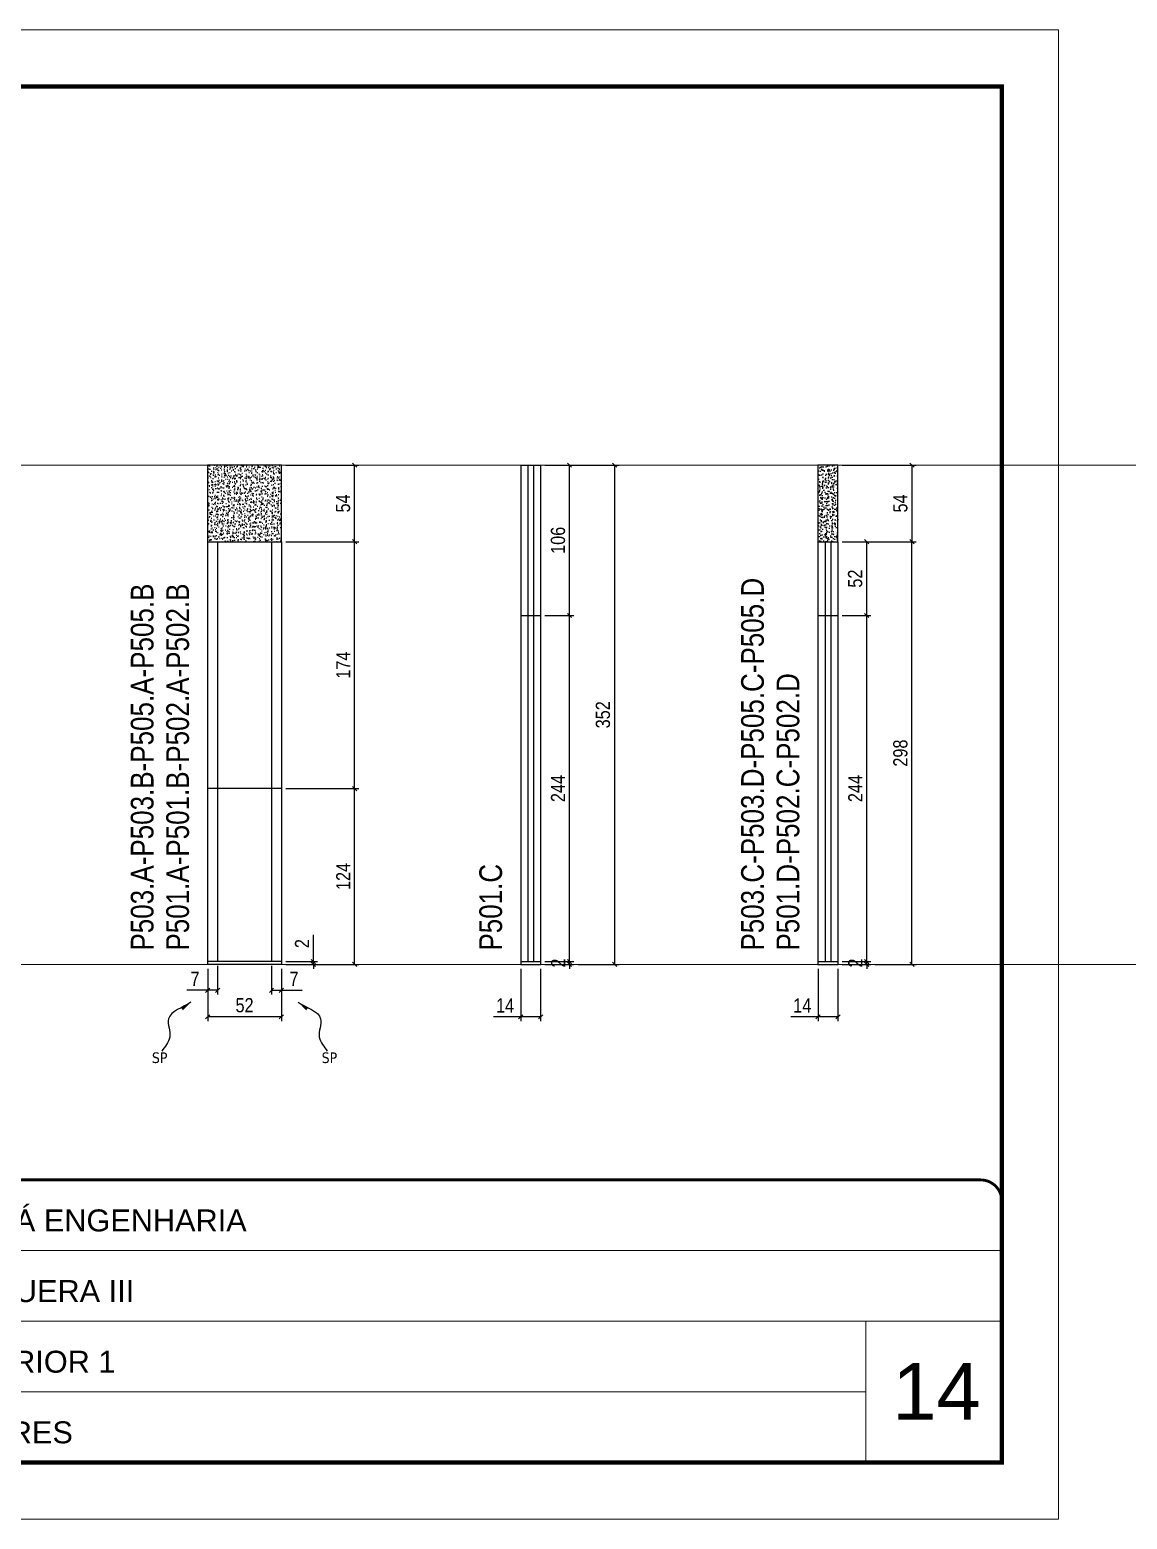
# Model space of a CAD drawing. Extents: x 2282 to 12463, y 760 to 16806.
# Drawn here: x 5243 to 6017, y 12245 to 13295 of the extents above; entities that cross this region are included whole.
import ezdxf

# ---------------------------------------------------------------- set-up
doc = ezdxf.new("R2010")
doc.units = 0
for name, pattern in [('CONTINUO', [0]), ('DASHED', [0.75, 0.5, -0.25]), ('HIDDEN', [0.375, 0.25, -0.125])]:
    doc.linetypes.add(name, pattern=pattern)
for name, color, linetype, lineweight in [('CARIMBO', 255, 'Continuous', 9), ('Folhas', 255, 'Continuous', 9), ('SARRAFO DE PRESSAO', 251, 'DASHED', 9)]:
    doc.layers.add(name, color=color, linetype=linetype, lineweight=lineweight)
for name, color, linetype in [('COTA', 241, 'Continuous'), ('NOMENCLATURA', 7, 'Continuous'), ('Painéis', 200, 'Continuous'), ('SARR_2.2x7', 40, 'Continuous'), ('SARR_EDITAR', 141, 'Continuous'), ('texto', 7, 'Continuous')]:
    doc.layers.add(name, color=color, linetype=linetype)
doc.styles.add('ARIAL', font='arial.ttf')
doc.styles.add('ARIAL_NARROW', font='ARIALN.TTF', dxfattribs={"height": 0.2})
doc.styles.add('COTA TECNICA', font='techl___.ttf', dxfattribs={"height": 10})
doc.styles.add('COTA TECNICA-50', font='techl___.ttf', dxfattribs={"height": 10})
doc.styles.get("Standard").update_dxf_attribs({"font": 'arial.ttf'})
doc.styles.add('Tecnologia', font='')
doc.styles.get('Tecnologia').set_extended_font_data('Forgotten Futurist')
doc.dimstyles.new('COTA PAINEL-50', dxfattribs={"dimtxt": 10, "dimasz": 3, "dimexe": 3, "dimexo": 3, "dimgap": 3, "dimtad": 1, "dimdec": 1, "dimzin": 12, "dimdsep": 46, "dimtxsty": 'COTA TECNICA-50', "dimblk1": 'OBLIQUE', "dimblk2": 'OBLIQUE', "dimsah": 1, "dimcen": 0.9, "dimclrd": 4, "dimclre": 4, "dimclrt": 240, "dimadec": 1, "dimazin": 3, "dimtfac": 1, "dimtdec": 1, "dimtmove": 0, "dimatfit": 3, "dimfxl": 1, "dimtolj": 1, "dimtzin": 12, "dimarcsym": 0})
doc.dimstyles.new('PAINEL', dxfattribs={"dimtxt": 10, "dimasz": 3, "dimexe": 3, "dimexo": 3, "dimgap": 3, "dimtad": 1, "dimdec": 1, "dimzin": 12, "dimdsep": 46, "dimtxsty": 'COTA TECNICA', "dimblk1": 'OBLIQUE', "dimblk2": 'OBLIQUE', "dimsah": 1, "dimcen": 0.9, "dimclrd": 4, "dimclre": 4, "dimclrt": 240, "dimadec": 1, "dimazin": 3, "dimtfac": 1, "dimtdec": 1, "dimtmove": 0, "dimatfit": 3, "dimfxl": 1, "dimtolj": 1, "dimtzin": 12, "dimarcsym": 0})
doc.dimstyles.get("Standard").update_dxf_attribs({"dimtxt": 0.18, "dimasz": 0.18, "dimexe": 0.18, "dimexo": 0.0625, "dimgap": 0.09, "dimtad": 0, "dimtih": 1, "dimtoh": 1, "dimdec": 4, "dimzin": 0, "dimdsep": 46, "dimtxsty": 'Standard', "dimcen": 0.09, "dimadec": 0, "dimazin": 0, "dimtfac": 1, "dimtdec": 4, "dimtofl": 0, "dimtmove": 0, "dimatfit": 3, "dimfxl": 1, "dimtolj": 1, "dimtzin": 0, "dimarcsym": 0})

# ---------------------------------------------------------------- blocks, each defined once
blk = doc.blocks.new('9999999999')
at = {"color": 30, "linetype": 'CONTINUO'}
for p, q in [((98564.6, 34230.2), (98564.6, 34429.4)), ((98564.6, 34379.6), (99584, 34379.6)), ((98564.6, 34329.8), (99488, 34329.8)), ((99584, 34329.8), (99488, 34329.8)), ((99488, 34329.8), (99488, 34230.2)), ((98564.6, 34280), (99488, 34280))]:
    blk.add_line(p, q, dxfattribs=at)
at = {"color": 30, "linetype": 'CONTINUO', "const_width": 2}
blk.add_lwpolyline([(99584, 34230.2), (99584, 34414.4, 0.414214), (99569, 34429.4), (98229, 34429.4, 0.414214), (98214, 34414.4), (98214, 34245.2, 0.414214), (98229, 34230.2), (99584, 34230.2)], format="xyb", dxfattribs=at)
at = {"layer": 'Folhas'}
blk.add_lwpolyline([(98139, 34190.2), (99624, 34190.2), (99624, 35240.2), (98139, 35240.2)], close=True, dxfattribs=at)
at = {"layer": 'Folhas', "color": 30, "const_width": 3}
blk.add_lwpolyline([(98214, 34230.2), (99584, 34230.2), (99584, 35200.2), (98214, 35200.2)], close=True, dxfattribs=at)
at = {"color": 7, "linetype": 'Continuous', "ltscale": 5, "style": 'ARIAL'}
for s, height, p in [('UNITÁ ENGENHARIA', 15.483, (98837.7, 34393.1)), ('ITAQUERA III', 15.483, (98837.7, 34343.3)), ('INFERIOR 1', 15.48, (98837.7, 34293.5)), ('NOVA SISTEMAS CONSTRUTIVOS', 11.059, (98263.2, 34267.2)), ('PILARES', 15.48, (98837.7, 34243.7))]:
    blk.add_text(s, height=height, dxfattribs=at).set_placement(p)
at = {"layer": 'Folhas', "color": 7, "style": 'Tecnologia', "width": 1.5}
for s, p in [('CLIENTE:', (98573.7, 34397.2)), ('OBRA:', (98573.7, 34347.3)), ('PAVIMENTO:', (98573.7, 34297.5)), ('PROJETO:', (98573.7, 34247.7))]:
    blk.add_text(s, height=14, dxfattribs=at).set_placement(p)
blk = doc.blocks.new('_Oblique')
at = {"color": 0, "linetype": 'ByBlock', "lineweight": -2}
blk.add_line((-0.5, -0.5), (0.5, 0.5), dxfattribs=at)
blk = doc.blocks.new('*D351')
at = {"layer": 'COTA', "color": 4, "lineweight": -2, "transparency": 16777216}
for p, q in [((5443, 12638.5), (5443, 12657.3)), ((5423.5, 12638.5), (5446, 12638.5)), ((5423.5, 12636.5), (5446, 12636.5)), ((5443, 12636.5), (5443, 12638.5)), ((5443, 12636.5), (5443, 12633.5))]:
    blk.add_line(p, q, dxfattribs=at)
at = {"layer": 'Defpoints', "color": 0, "transparency": 16777216}
for p in [(5420.5, 12638.5), (5420.5, 12636.5), (5443, 12636.5)]:
    blk.add_point(p, dxfattribs=at)
at = {"layer": 'COTA', "color": 4, "lineweight": -2, "transparency": 16777216, "xscale": 3, "yscale": 3, "zscale": 3}
for p, rotation in [((5443, 12638.5), 270), ((5443, 12636.5), 90)]:
    blk.add_blockref('_Oblique', p, dxfattribs=dict(at, rotation=rotation))
at = {"layer": 'COTA', "color": 240, "transparency": 16777216, "insert": (5435, 12651.2), "char_height": 10, "attachment_point": 5, "rotation": 90, "style": 'COTA TECNICA-50'}
blk.add_mtext('\\A1;2', dxfattribs=at)
blk = doc.blocks.new('*D352')
at = {"layer": 'COTA', "color": 4, "linetype": 'ByBlock', "lineweight": -2, "transparency": 16777216}
for p, q in [((5423.5, 12760.5), (5475.1, 12760.5)), ((5472.1, 12636.5), (5472.1, 12760.5)), ((5423.5, 12636.5), (5475.1, 12636.5))]:
    blk.add_line(p, q, dxfattribs=at)
at = {"layer": 'Defpoints', "color": 0, "linetype": 'ByBlock', "transparency": 16777216}
for p in [(5420.5, 12760.5), (5472.1, 12760.5), (5420.5, 12636.5)]:
    blk.add_point(p, dxfattribs=at)
at = {"layer": 'COTA', "color": 4, "linetype": 'ByBlock', "lineweight": -2, "transparency": 16777216, "xscale": 3, "yscale": 3, "zscale": 3}
for p, rotation in [((5472.1, 12760.5), 90), ((5472.1, 12636.5), 270)]:
    blk.add_blockref('_Oblique', p, dxfattribs=dict(at, rotation=rotation))
at = {"layer": 'COTA', "color": 240, "linetype": 'ByBlock', "transparency": 16777216, "insert": (5464.1, 12698.5), "char_height": 10, "attachment_point": 5, "rotation": 90, "style": 'COTA TECNICA'}
blk.add_mtext('\\A1;124', dxfattribs=at)
blk = doc.blocks.new('*D356')
at = {"layer": 'COTA', "color": 4, "linetype": 'ByBlock', "lineweight": -2, "transparency": 16777216}
for p, q in [((5368.5, 12633.5), (5368.5, 12596.6)), ((5420.5, 12633.5), (5420.5, 12596.6)), ((5420.5, 12599.6), (5368.5, 12599.6))]:
    blk.add_line(p, q, dxfattribs=at)
at = {"layer": 'Defpoints', "color": 0, "linetype": 'ByBlock', "transparency": 16777216}
for p in [(5368.5, 12636.5), (5420.5, 12636.5), (5368.5, 12599.6)]:
    blk.add_point(p, dxfattribs=at)
at = {"layer": 'COTA', "color": 4, "linetype": 'ByBlock', "lineweight": -2, "transparency": 16777216, "xscale": 3, "yscale": 3, "zscale": 3, "rotation": 180}
blk.add_blockref('_Oblique', (5368.5, 12599.6), dxfattribs=at)
at = {"layer": 'COTA', "color": 4, "linetype": 'ByBlock', "lineweight": -2, "transparency": 16777216, "xscale": 3, "yscale": 3, "zscale": 3}
blk.add_blockref('_Oblique', (5420.5, 12599.6), dxfattribs=at)
at = {"layer": 'COTA', "color": 240, "linetype": 'ByBlock', "transparency": 16777216, "insert": (5394.5, 12607.7), "char_height": 10, "attachment_point": 5, "style": 'COTA TECNICA'}
blk.add_mtext('\\A1;52', dxfattribs=at)
blk = doc.blocks.new('*D353')
at = {"layer": 'COTA', "color": 4, "linetype": 'ByBlock', "lineweight": -2, "transparency": 16777216}
for p, q in [((5423.5, 12934.5), (5475.1, 12934.5)), ((5472.1, 12760.5), (5472.1, 12934.5)), ((5423.5, 12760.5), (5475.1, 12760.5))]:
    blk.add_line(p, q, dxfattribs=at)
at = {"layer": 'Defpoints', "color": 0, "linetype": 'ByBlock', "transparency": 16777216}
for p in [(5420.5, 12934.5), (5472.1, 12934.5), (5420.5, 12760.5)]:
    blk.add_point(p, dxfattribs=at)
at = {"layer": 'COTA', "color": 4, "linetype": 'ByBlock', "lineweight": -2, "transparency": 16777216, "xscale": 3, "yscale": 3, "zscale": 3}
for p, rotation in [((5472.1, 12934.5), 90), ((5472.1, 12760.5), 270)]:
    blk.add_blockref('_Oblique', p, dxfattribs=dict(at, rotation=rotation))
at = {"layer": 'COTA', "color": 240, "linetype": 'ByBlock', "transparency": 16777216, "insert": (5464.1, 12847.5), "char_height": 10, "attachment_point": 5, "rotation": 90, "style": 'COTA TECNICA'}
blk.add_mtext('\\A1;174', dxfattribs=at)
blk = doc.blocks.new('*D357')
at = {"layer": 'COTA', "color": 4, "lineweight": -2, "transparency": 16777216}
for p, q in [((5423.5, 12988.5), (5475.1, 12988.5)), ((5472.1, 12934.5), (5472.1, 12988.5)), ((5423.5, 12934.5), (5475.1, 12934.5))]:
    blk.add_line(p, q, dxfattribs=at)
at = {"layer": 'Defpoints', "color": 0, "transparency": 16777216}
for p in [(5420.5, 12988.5), (5472.1, 12988.5), (5420.5, 12934.5)]:
    blk.add_point(p, dxfattribs=at)
at = {"layer": 'COTA', "color": 4, "lineweight": -2, "transparency": 16777216, "xscale": 3, "yscale": 3, "zscale": 3}
for p, rotation in [((5472.1, 12988.5), 90), ((5472.1, 12934.5), 270)]:
    blk.add_blockref('_Oblique', p, dxfattribs=dict(at, rotation=rotation))
at = {"layer": 'COTA', "color": 240, "transparency": 16777216, "insert": (5464, 12961.5), "char_height": 10, "attachment_point": 5, "rotation": 90, "style": 'COTA TECNICA'}
blk.add_mtext('\\A1;54', dxfattribs=at)
blk = doc.blocks.new('*D354')
at = {"layer": 'COTA', "color": 4, "lineweight": -2, "transparency": 16777216}
for p, q in [((5413.5, 12635.5), (5413.5, 12615.3)), ((5420.5, 12633.5), (5420.5, 12615.3)), ((5413.5, 12618.3), (5420.5, 12618.3)), ((5420.5, 12618.3), (5435.2, 12618.3))]:
    blk.add_line(p, q, dxfattribs=at)
at = {"layer": 'Defpoints', "color": 0, "transparency": 16777216}
for p in [(5413.5, 12638.5), (5420.5, 12636.5), (5420.5, 12618.3)]:
    blk.add_point(p, dxfattribs=at)
at = {"layer": 'COTA', "color": 4, "lineweight": -2, "transparency": 16777216, "xscale": 3, "yscale": 3, "zscale": 3, "rotation": 180}
blk.add_blockref('_Oblique', (5413.5, 12618.3), dxfattribs=at)
at = {"layer": 'COTA', "color": 4, "lineweight": -2, "transparency": 16777216, "xscale": 3, "yscale": 3, "zscale": 3}
blk.add_blockref('_Oblique', (5420.5, 12618.3), dxfattribs=at)
at = {"layer": 'COTA', "color": 240, "transparency": 16777216, "insert": (5429.4, 12626.4), "char_height": 10, "attachment_point": 5, "style": 'COTA TECNICA-50'}
blk.add_mtext('\\A1;7', dxfattribs=at)
blk = doc.blocks.new('*D355')
at = {"layer": 'COTA', "color": 4, "lineweight": -2, "transparency": 16777216}
for p, q in [((5368.5, 12633.5), (5368.5, 12615.3)), ((5375.5, 12635.5), (5375.5, 12615.3)), ((5368.5, 12618.3), (5353.8, 12618.3)), ((5375.5, 12618.3), (5368.5, 12618.3))]:
    blk.add_line(p, q, dxfattribs=at)
at = {"layer": 'Defpoints', "color": 0, "transparency": 16777216}
for p in [(5368.5, 12636.5), (5375.5, 12638.5), (5368.5, 12618.3)]:
    blk.add_point(p, dxfattribs=at)
at = {"layer": 'COTA', "color": 4, "lineweight": -2, "transparency": 16777216, "xscale": 3, "yscale": 3, "zscale": 3, "rotation": 180}
blk.add_blockref('_Oblique', (5368.5, 12618.3), dxfattribs=at)
at = {"layer": 'COTA', "color": 4, "lineweight": -2, "transparency": 16777216, "xscale": 3, "yscale": 3, "zscale": 3}
blk.add_blockref('_Oblique', (5375.5, 12618.3), dxfattribs=at)
at = {"layer": 'COTA', "color": 240, "transparency": 16777216, "insert": (5359.6, 12626.4), "char_height": 10, "attachment_point": 5, "style": 'COTA TECNICA-50'}
blk.add_mtext('\\A1;7', dxfattribs=at)
blk = doc.blocks.new('*D358')
at = {"layer": 'COTA', "color": 4, "lineweight": -2, "transparency": 16777216}
for p, q in [((5606.2, 12638.5), (5626.6, 12638.5)), ((5606.2, 12636.5), (5626.6, 12636.5)), ((5623.6, 12638.5), (5623.6, 12641.5)), ((5623.6, 12636.5), (5623.6, 12638.5)), ((5623.6, 12636.5), (5623.6, 12633.5))]:
    blk.add_line(p, q, dxfattribs=at)
at = {"layer": 'Defpoints', "color": 0, "transparency": 16777216}
for p in [(5603.2, 12638.5), (5603.2, 12636.5), (5623.6, 12638.5)]:
    blk.add_point(p, dxfattribs=at)
at = {"layer": 'COTA', "color": 4, "lineweight": -2, "transparency": 16777216, "xscale": 3, "yscale": 3, "zscale": 3}
for p, rotation in [((5623.6, 12638.5), 270), ((5623.6, 12636.5), 90)]:
    blk.add_blockref('_Oblique', p, dxfattribs=dict(at, rotation=rotation))
at = {"layer": 'COTA', "color": 240, "transparency": 16777216, "insert": (5615.6, 12637.5), "char_height": 10, "attachment_point": 5, "rotation": 90, "style": 'COTA TECNICA-50'}
blk.add_mtext('\\A1;2', dxfattribs=at)
blk = doc.blocks.new('*D359')
at = {"layer": 'COTA', "color": 4, "linetype": 'ByBlock', "lineweight": -2, "transparency": 16777216}
for p, q in [((5606.2, 12988.5), (5658.5, 12988.5)), ((5655.5, 12636.5), (5655.5, 12988.5)), ((5629.6, 12636.5), (5658.5, 12636.5))]:
    blk.add_line(p, q, dxfattribs=at)
at = {"layer": 'Defpoints', "color": 0, "linetype": 'ByBlock', "transparency": 16777216}
for p in [(5603.2, 12988.5), (5655.5, 12988.5), (5626.6, 12636.5)]:
    blk.add_point(p, dxfattribs=at)
at = {"layer": 'COTA', "color": 4, "linetype": 'ByBlock', "lineweight": -2, "transparency": 16777216, "xscale": 3, "yscale": 3, "zscale": 3}
for p, rotation in [((5655.5, 12988.5), 90), ((5655.5, 12636.5), 270)]:
    blk.add_blockref('_Oblique', p, dxfattribs=dict(at, rotation=rotation))
at = {"layer": 'COTA', "color": 240, "linetype": 'ByBlock', "transparency": 16777216, "insert": (5647.2, 12812.5), "char_height": 10, "attachment_point": 5, "rotation": 90, "style": 'COTA TECNICA'}
blk.add_mtext('\\A1;352', dxfattribs=at)
blk = doc.blocks.new('*D360')
at = {"layer": 'COTA', "color": 4, "linetype": 'ByBlock', "lineweight": -2, "transparency": 16777216}
for p, q in [((5606.2, 12882.5), (5626.6, 12882.5)), ((5623.6, 12638.5), (5623.6, 12882.5)), ((5606.2, 12638.5), (5626.6, 12638.5))]:
    blk.add_line(p, q, dxfattribs=at)
at = {"layer": 'Defpoints', "color": 0, "linetype": 'ByBlock', "transparency": 16777216}
for p in [(5603.2, 12882.5), (5623.6, 12882.5), (5603.2, 12638.5)]:
    blk.add_point(p, dxfattribs=at)
at = {"layer": 'COTA', "color": 4, "linetype": 'ByBlock', "lineweight": -2, "transparency": 16777216, "xscale": 3, "yscale": 3, "zscale": 3}
for p, rotation in [((5623.6, 12882.5), 90), ((5623.6, 12638.5), 270)]:
    blk.add_blockref('_Oblique', p, dxfattribs=dict(at, rotation=rotation))
at = {"layer": 'COTA', "color": 240, "linetype": 'ByBlock', "transparency": 16777216, "insert": (5615.5, 12760.5), "char_height": 10, "attachment_point": 5, "rotation": 90, "style": 'COTA TECNICA'}
blk.add_mtext('\\A1;244', dxfattribs=at)
blk = doc.blocks.new('*D361')
at = {"layer": 'COTA', "color": 4, "linetype": 'ByBlock', "lineweight": -2, "transparency": 16777216}
for p, q in [((5589.2, 12633.5), (5589.2, 12596.6)), ((5603.2, 12633.5), (5603.2, 12596.6)), ((5589.2, 12599.6), (5570.1, 12599.6)), ((5603.2, 12599.6), (5589.2, 12599.6))]:
    blk.add_line(p, q, dxfattribs=at)
at = {"layer": 'Defpoints', "color": 0, "linetype": 'ByBlock', "transparency": 16777216}
for p in [(5589.2, 12636.5), (5603.2, 12636.5), (5589.2, 12599.6)]:
    blk.add_point(p, dxfattribs=at)
at = {"layer": 'COTA', "color": 4, "linetype": 'ByBlock', "lineweight": -2, "transparency": 16777216, "xscale": 3, "yscale": 3, "zscale": 3, "rotation": 180}
blk.add_blockref('_Oblique', (5589.2, 12599.6), dxfattribs=at)
at = {"layer": 'COTA', "color": 4, "linetype": 'ByBlock', "lineweight": -2, "transparency": 16777216, "xscale": 3, "yscale": 3, "zscale": 3}
blk.add_blockref('_Oblique', (5603.2, 12599.6), dxfattribs=at)
at = {"layer": 'COTA', "color": 240, "linetype": 'ByBlock', "transparency": 16777216, "insert": (5578.2, 12607.6), "char_height": 10, "attachment_point": 5, "style": 'COTA TECNICA'}
blk.add_mtext('\\A1;14', dxfattribs=at)
blk = doc.blocks.new('*D362')
at = {"layer": 'COTA', "color": 4, "lineweight": -2, "transparency": 16777216}
for p, q in [((5815.8, 12638.5), (5836.1, 12638.5)), ((5815.8, 12636.5), (5836.1, 12636.5)), ((5833.1, 12638.5), (5833.1, 12641.5)), ((5833.1, 12636.5), (5833.1, 12638.5)), ((5833.1, 12636.5), (5833.1, 12633.5))]:
    blk.add_line(p, q, dxfattribs=at)
at = {"layer": 'Defpoints', "color": 0, "transparency": 16777216}
for p in [(5812.8, 12638.5), (5812.8, 12636.5), (5833.1, 12638.5)]:
    blk.add_point(p, dxfattribs=at)
at = {"layer": 'COTA', "color": 4, "lineweight": -2, "transparency": 16777216, "xscale": 3, "yscale": 3, "zscale": 3}
for p, rotation in [((5833.1, 12638.5), 270), ((5833.1, 12636.5), 90)]:
    blk.add_blockref('_Oblique', p, dxfattribs=dict(at, rotation=rotation))
at = {"layer": 'COTA', "color": 240, "transparency": 16777216, "insert": (5825.1, 12637.5), "char_height": 10, "attachment_point": 5, "rotation": 90, "style": 'COTA TECNICA-50'}
blk.add_mtext('\\A1;2', dxfattribs=at)
blk = doc.blocks.new('*D363')
at = {"layer": 'COTA', "color": 4, "linetype": 'ByBlock', "lineweight": -2, "transparency": 16777216}
for p, q in [((5835.4, 12934.5), (5868, 12934.5)), ((5865, 12636.5), (5865, 12934.5)), ((5839.1, 12636.5), (5868, 12636.5))]:
    blk.add_line(p, q, dxfattribs=at)
at = {"layer": 'Defpoints', "color": 0, "linetype": 'ByBlock', "transparency": 16777216}
for p in [(5832.4, 12934.5), (5865, 12934.5), (5836.1, 12636.5)]:
    blk.add_point(p, dxfattribs=at)
at = {"layer": 'COTA', "color": 4, "linetype": 'ByBlock', "lineweight": -2, "transparency": 16777216, "xscale": 3, "yscale": 3, "zscale": 3}
for p, rotation in [((5865, 12934.5), 90), ((5865, 12636.5), 270)]:
    blk.add_blockref('_Oblique', p, dxfattribs=dict(at, rotation=rotation))
at = {"layer": 'COTA', "color": 240, "linetype": 'ByBlock', "transparency": 16777216, "insert": (5856.9, 12785.5), "char_height": 10, "attachment_point": 5, "rotation": 90, "style": 'COTA TECNICA'}
blk.add_mtext('\\A1;298', dxfattribs=at)
blk = doc.blocks.new('*D365')
at = {"layer": 'COTA', "color": 4, "linetype": 'ByBlock', "lineweight": -2, "transparency": 16777216}
for p, q in [((5815.8, 12882.5), (5836.1, 12882.5)), ((5833.1, 12638.5), (5833.1, 12882.5)), ((5815.8, 12638.5), (5836.1, 12638.5))]:
    blk.add_line(p, q, dxfattribs=at)
at = {"layer": 'Defpoints', "color": 0, "linetype": 'ByBlock', "transparency": 16777216}
for p in [(5812.8, 12882.5), (5833.1, 12882.5), (5812.8, 12638.5)]:
    blk.add_point(p, dxfattribs=at)
at = {"layer": 'COTA', "color": 4, "linetype": 'ByBlock', "lineweight": -2, "transparency": 16777216, "xscale": 3, "yscale": 3, "zscale": 3}
for p, rotation in [((5833.1, 12882.5), 90), ((5833.1, 12638.5), 270)]:
    blk.add_blockref('_Oblique', p, dxfattribs=dict(at, rotation=rotation))
at = {"layer": 'COTA', "color": 240, "linetype": 'ByBlock', "transparency": 16777216, "insert": (5825.1, 12760.5), "char_height": 10, "attachment_point": 5, "rotation": 90, "style": 'COTA TECNICA'}
blk.add_mtext('\\A1;244', dxfattribs=at)
blk = doc.blocks.new('*D366')
at = {"layer": 'COTA', "color": 4, "linetype": 'ByBlock', "lineweight": -2, "transparency": 16777216}
for p, q in [((5798.8, 12633.5), (5798.8, 12596.6)), ((5812.8, 12633.5), (5812.8, 12596.6)), ((5798.8, 12599.6), (5779.7, 12599.6)), ((5812.8, 12599.6), (5798.8, 12599.6))]:
    blk.add_line(p, q, dxfattribs=at)
at = {"layer": 'Defpoints', "color": 0, "linetype": 'ByBlock', "transparency": 16777216}
for p in [(5798.8, 12636.5), (5812.8, 12636.5), (5798.8, 12599.6)]:
    blk.add_point(p, dxfattribs=at)
at = {"layer": 'COTA', "color": 4, "linetype": 'ByBlock', "lineweight": -2, "transparency": 16777216, "xscale": 3, "yscale": 3, "zscale": 3, "rotation": 180}
blk.add_blockref('_Oblique', (5798.8, 12599.6), dxfattribs=at)
at = {"layer": 'COTA', "color": 4, "linetype": 'ByBlock', "lineweight": -2, "transparency": 16777216, "xscale": 3, "yscale": 3, "zscale": 3}
blk.add_blockref('_Oblique', (5812.8, 12599.6), dxfattribs=at)
at = {"layer": 'COTA', "color": 240, "linetype": 'ByBlock', "transparency": 16777216, "insert": (5787.7, 12607.6), "char_height": 10, "attachment_point": 5, "style": 'COTA TECNICA'}
blk.add_mtext('\\A1;14', dxfattribs=at)
blk = doc.blocks.new('*D367')
at = {"layer": 'COTA', "color": 4, "linetype": 'ByBlock', "lineweight": -2, "transparency": 16777216}
for p, q in [((5815.8, 12934.5), (5836.1, 12934.5)), ((5833.1, 12882.5), (5833.1, 12934.5)), ((5815.8, 12882.5), (5836.1, 12882.5))]:
    blk.add_line(p, q, dxfattribs=at)
at = {"layer": 'Defpoints', "color": 0, "linetype": 'ByBlock', "transparency": 16777216}
for p in [(5812.8, 12934.5), (5833.1, 12934.5), (5812.8, 12882.5)]:
    blk.add_point(p, dxfattribs=at)
at = {"layer": 'COTA', "color": 4, "linetype": 'ByBlock', "lineweight": -2, "transparency": 16777216, "xscale": 3, "yscale": 3, "zscale": 3}
for p, rotation in [((5833.1, 12934.5), 90), ((5833.1, 12882.5), 270)]:
    blk.add_blockref('_Oblique', p, dxfattribs=dict(at, rotation=rotation))
at = {"layer": 'COTA', "color": 240, "linetype": 'ByBlock', "transparency": 16777216, "insert": (5825, 12908.5), "char_height": 10, "attachment_point": 5, "rotation": 90, "style": 'COTA TECNICA'}
blk.add_mtext('\\A1;52', dxfattribs=at)
blk = doc.blocks.new('*D364')
at = {"layer": 'COTA', "color": 4, "lineweight": -2, "transparency": 16777216}
for p, q in [((5815.8, 12988.5), (5868, 12988.5)), ((5865, 12988.5), (5865, 12934.5)), ((5815.8, 12934.5), (5868, 12934.5))]:
    blk.add_line(p, q, dxfattribs=at)
at = {"layer": 'Defpoints', "color": 0, "transparency": 16777216}
for p in [(5812.8, 12988.5), (5812.8, 12934.5), (5865, 12934.5)]:
    blk.add_point(p, dxfattribs=at)
at = {"layer": 'COTA', "color": 4, "lineweight": -2, "transparency": 16777216, "xscale": 3, "yscale": 3, "zscale": 3}
for p, rotation in [((5865, 12988.5), 90), ((5865, 12934.5), 270)]:
    blk.add_blockref('_Oblique', p, dxfattribs=dict(at, rotation=rotation))
at = {"layer": 'COTA', "color": 240, "transparency": 16777216, "insert": (5856.9, 12961.5), "char_height": 10, "attachment_point": 5, "rotation": 90, "style": 'COTA TECNICA'}
blk.add_mtext('\\A1;54', dxfattribs=at)
blk = doc.blocks.new('*D403')
at = {"layer": 'COTA', "color": 4, "lineweight": -2, "transparency": 16777216}
for p, q in [((5606.2, 12988.5), (5626.6, 12988.5)), ((5623.6, 12882.5), (5623.6, 12988.5)), ((5606.2, 12882.5), (5626.6, 12882.5))]:
    blk.add_line(p, q, dxfattribs=at)
at = {"layer": 'Defpoints', "color": 0, "transparency": 16777216}
for p in [(5603.2, 12988.5), (5623.6, 12988.5), (5603.2, 12882.5)]:
    blk.add_point(p, dxfattribs=at)
at = {"layer": 'COTA', "color": 4, "lineweight": -2, "transparency": 16777216, "xscale": 3, "yscale": 3, "zscale": 3}
for p, rotation in [((5623.6, 12988.5), 90), ((5623.6, 12882.5), 270)]:
    blk.add_blockref('_Oblique', p, dxfattribs=dict(at, rotation=rotation))
at = {"layer": 'COTA', "color": 240, "transparency": 16777216, "insert": (5615.5, 12935.5), "char_height": 10, "attachment_point": 5, "rotation": 90, "style": 'COTA TECNICA'}
blk.add_mtext('\\A1;106', dxfattribs=at)

msp = doc.modelspace()

# ---------------------------------------------------------------- hatches: boundary and pattern name
at = {"layer": 'COTA'}
h = msp.add_hatch(dxfattribs=at)
h.set_pattern_fill('AR-CONC', color=256, scale=0.03)
h.set_pattern_definition([(50, (-47.5646, -2277.15), (5.4655401, -0.4781726), [0.5715, -6.2865]), (355, (-47.5646, -2277.15), (-1.0573026, 5.7317054), [0.4572, -5.0292175]), (100.451445, (-47.109, -2277.19), (4.4082374, 5.2535326), [0.4857003, -5.3427073]), (46.1842, (-47.5646, -2275.626), (8.1323712, -1.2612698), [0.85725, -9.42975]), (96.63556, (-46.887, -2275.731), (7.122124, 7.4227837), [0.7285507, -8.0140682]), (351.18415, (-47.565, -2275.626), (7.122124, 7.4227837), [0.685799, -7.543792]), (21, (-46.8026, -2276.007), (4.5484317, -3.067956), [0.5715, -6.2865]), (326, (-46.8026, -2276.007), (1.8540609, 5.525639), [0.4572, -5.0292]), (71.451445, (-46.4236, -2276.263), (6.4024926, 2.457683), [0.4857003, -5.3426981]), (37.5, (-47.5646, -2277.1502), (0.0926581, 2.53665117), [0, -4.96824, 0, -5.1054, 0, -5.04825]), (7.5, (-47.5646, -2277.1502), (2.00458988, 3.00541724), [0, -2.91084, 0, -4.85394, 0, -1.92405]), (327.5, (-49.264, -2277.1502), (4.06771786, -0.17186232), [0, -1.905, 0, -5.9436, 0, -7.8867]), (317.5, (-50.026, -2277.1502), (4.44387544, 0.7627947), [0, -2.4765, 0, -3.94716, 0, -5.6007])])
h.paths.add_polyline_path([(5368.49, 12988.5), (5368.49, 12934.5), (5420.49, 12934.5), (5420.49, 12988.5)])
h = msp.add_hatch(dxfattribs=at)
h.set_pattern_fill('AR-CONC', color=256, scale=0.03)
h.set_pattern_definition([(50, (98.75, -2277.15), (5.4655401, -0.4781726), [0.5715, -6.2865]), (355, (98.75, -2277.15), (-1.0573026, 5.7317054), [0.4572, -5.0292175]), (100.451445, (99.2054, -2277.19), (4.4082374, 5.2535326), [0.4857003, -5.3427073]), (46.1842, (98.75, -2275.626), (8.1323712, -1.2612698), [0.85725, -9.42975]), (96.63556, (99.428, -2275.731), (7.122124, 7.4227837), [0.7285507, -8.0140682]), (351.18415, (98.75, -2275.626), (7.122124, 7.4227837), [0.685799, -7.543792]), (21, (99.512, -2276.007), (4.5484317, -3.067956), [0.5715, -6.2865]), (326, (99.512, -2276.007), (1.8540609, 5.525639), [0.4572, -5.0292]), (71.451445, (99.891, -2276.263), (6.4024926, 2.457683), [0.4857003, -5.3426981]), (37.5, (98.75, -2277.1502), (0.0926581, 2.53665117), [0, -4.96824, 0, -5.1054, 0, -5.04825]), (7.5, (98.75, -2277.1502), (2.00458988, 3.00541724), [0, -2.91084, 0, -4.85394, 0, -1.92405]), (327.5, (97.0507, -2277.1502), (4.06771786, -0.17186232), [0, -1.905, 0, -5.9436, 0, -7.8867]), (317.5, (96.2887, -2277.1502), (4.44387544, 0.7627947), [0, -2.4765, 0, -3.94716, 0, -5.6007])])
h.paths.add_polyline_path([(5812.78, 12934.5), (5812.78, 12988.5), (5798.78, 12988.5), (5798.78, 12934.5)])

# ---------------------------------------------------------------- linework, layer by layer
at = {"layer": 'CARIMBO', "color": 3}
for p, q in [((4483.39, 12988.5), (9611.68, 12988.5)), ((2282.39, 12636.5), (9611.68, 12636.5))]:
    msp.add_line(p, q, dxfattribs=at)
at = {"layer": 'COTA'}
for points in [[(5368.49, 12934.5), (5420.49, 12934.5), (5420.49, 12988.5), (5368.49, 12988.5)], [(5798.78, 12934.5), (5812.78, 12934.5), (5812.78, 12988.5), (5798.78, 12988.5)]]:
    msp.add_lwpolyline(points, close=True, dxfattribs=at)
at = {"layer": 'Painéis'}
for p, q in [((5589.22, 12988.5), (5603.22, 12988.5)), ((5589.22, 12988.5), (5589.22, 12636.5)), ((5603.22, 12988.5), (5603.22, 12636.5)), ((5368.49, 12934.5), (5368.49, 12636.5)), ((5368.49, 12934.5), (5420.49, 12934.5)), ((5420.49, 12934.5), (5420.49, 12636.5)), ((5798.78, 12934.5), (5812.78, 12934.5)), ((5798.78, 12934.5), (5798.78, 12636.5)), ((5812.78, 12934.5), (5812.78, 12636.5)), ((5589.22, 12882.5), (5603.22, 12882.5)), ((5798.78, 12882.5), (5812.78, 12882.5)), ((5420.49, 12760.5), (5368.49, 12760.5)), ((5420.49, 12638.5), (5368.49, 12638.5)), ((5420.49, 12636.5), (5368.49, 12636.5)), ((5589.22, 12638.5), (5603.22, 12638.5)), ((5589.22, 12636.5), (5603.22, 12636.5)), ((5798.78, 12638.5), (5812.78, 12638.5)), ((5798.78, 12636.5), (5812.78, 12636.5))]:
    msp.add_line(p, q, dxfattribs=at)
at = {"layer": 'SARR_2.2x7', "linetype": 'HIDDEN'}
for p, q in [((5375.49, 12934.5), (5375.49, 12760.5)), ((5413.49, 12934.5), (5413.49, 12760.5)), ((5375.49, 12760.5), (5375.49, 12638.5)), ((5413.49, 12760.5), (5413.49, 12638.5))]:
    msp.add_line(p, q, dxfattribs=at)
at = {"layer": 'SARR_EDITAR'}
for p, q in [((5594.22, 12988.5), (5594.22, 12638.5)), ((5598.22, 12988.5), (5598.22, 12638.5)), ((5803.78, 12934.5), (5803.78, 12638.5)), ((5807.78, 12934.5), (5807.78, 12638.5))]:
    msp.add_line(p, q, dxfattribs=at)

# ---------------------------------------------------------------- block references
at = {"layer": 'SARRAFO DE PRESSAO', "color": 6, "linetype": 'ByBlock'}
msp.add_blockref('9999999999', (-93655.59, -21944.79), dxfattribs=at)

# ---------------------------------------------------------------- texts
at = {"layer": 'CARIMBO', "style": 'ARIAL'}
msp.add_text('14', height=40, dxfattribs=at).set_placement((5851.25, 12315.56))
at = {"layer": 'NOMENCLATURA', "style": 'ARIAL_NARROW'}
for s, p in [('P503.C-P503.D-P505.C-P505.D', (5760.6, 12646.27)), ('P503.A-P503.B-P505.A-P505.B', (5330.31, 12646.27)), ('P501.A-P501.B-P502.A-P502.B', (5355.31, 12646.27)), ('P501.D-P502.C-P502.D', (5785.6, 12646.27)), ('P501.C', (5576.04, 12646.27))]:
    msp.add_text(s, height=16, rotation=90, dxfattribs=at).set_placement(p)
at = {"layer": 'texto', "color": 0, "char_height": 7.5, "attachment_point": 5}
for insert in [(5334.65, 12570.69), (5454.32, 12570.69)]:
    msp.add_mtext('{\\fTahoma|b0|i0|c0|p34;\\C4;SP}', dxfattribs=dict(at, insert=insert))

# ---------------------------------------------------------------- dimensions: what is measured, and where the dimension line sits
at = {"layer": 'COTA'}
for base, p1, p2, angle, dimstyle, picture, middle in [((5472.15, 12988.5), (5420.49, 12934.5), (5420.49, 12988.5), 90, 'PAINEL', '*D357', (5464.04, 12961.5)), ((5623.57, 12988.5), (5603.22, 12882.5), (5603.22, 12988.5), 90, 'PAINEL', '*D403', (5615.47, 12935.5)), ((5865.01, 12934.5), (5812.78, 12988.5), (5812.78, 12934.5), 90, 'PAINEL', '*D364', (5856.9, 12961.5)), ((5420.49, 12618.32), (5413.49, 12638.5), (5420.49, 12636.5), 180, 'COTA PAINEL-50', '*D354', (5429.35, 12626.39))]:
    dim = msp.add_linear_dim(base=base, p1=p1, p2=p2, angle=angle, dimstyle=dimstyle, dxfattribs=at)
    dim.commit()
    dim.dimension.update_dxf_attribs({"geometry": picture, "text_midpoint": middle})
at = {"layer": 'COTA', "color": 3, "linetype": 'ByBlock'}
for base, p1, p2, picture, middle in [((5655.45, 12988.5), (5626.57, 12636.5), (5603.22, 12988.5), '*D359', (5647.24, 12812.5)), ((5865.01, 12934.5), (5836.13, 12636.5), (5832.45, 12934.5), '*D363', (5856.91, 12785.5))]:
    dim = msp.add_linear_dim(base=base, p1=p1, p2=p2, angle=90, dimstyle='PAINEL', override={"dimarcsym": 1}, dxfattribs=at)
    dim.commit()
    dim.dimension.update_dxf_attribs({"geometry": picture, "text_midpoint": middle})
at = {"layer": 'COTA', "linetype": 'ByBlock'}
for base, p1, p2, override, picture, middle in [((5472.15, 12934.5), (5420.49, 12760.5), (5420.49, 12934.5), {"dimarcsym": 2}, '*D353', (5464.08, 12847.5)), ((5833.13, 12934.5), (5812.78, 12882.5), (5812.78, 12934.5), {"dimarcsym": 2}, '*D367', (5825.02, 12908.5)), ((5623.57, 12882.5), (5603.22, 12638.5), (5603.22, 12882.5), {"dimarcsym": 1}, '*D360', (5615.5, 12760.5)), ((5833.13, 12882.5), (5812.78, 12638.5), (5812.78, 12882.5), {"dimarcsym": 1}, '*D365', (5825.06, 12760.5)), ((5472.15, 12760.5), (5420.49, 12636.5), (5420.49, 12760.5), {"dimarcsym": 1}, '*D352', (5464.08, 12698.5))]:
    dim = msp.add_linear_dim(base=base, p1=p1, p2=p2, angle=90, dimstyle='PAINEL', override=override, dxfattribs=at)
    dim.commit()
    dim.dimension.update_dxf_attribs({"geometry": picture, "text_midpoint": middle})
at = {"layer": 'COTA'}
for base, p1, p2, picture, middle in [((5443.01, 12636.5), (5420.49, 12638.5), (5420.49, 12636.5), '*D351', (5443.01, 12651.24)), ((5623.57, 12638.5), (5603.22, 12636.5), (5603.22, 12638.5), '*D358', (5623.57, 12637.5)), ((5833.13, 12638.5), (5812.78, 12636.5), (5812.78, 12638.5), '*D362', (5833.13, 12637.5))]:
    dim = msp.add_linear_dim(base=base, p1=p1, p2=p2, angle=90, dimstyle='COTA PAINEL-50', dxfattribs=at)
    dim.commit()
    dim.dimension.update_dxf_attribs({"geometry": picture, "text_midpoint": middle, "dimtype": 160})
dim = msp.add_linear_dim(base=(5368.49, 12618.32), p1=(5375.49, 12638.5), p2=(5368.49, 12636.5), dimstyle='COTA PAINEL-50', dxfattribs=at)
dim.commit()
dim.dimension.update_dxf_attribs({"geometry": '*D355', "text_midpoint": (5359.62, 12626.39)})
at = {"layer": 'COTA', "linetype": 'ByBlock'}
for base, p1, p2, picture, middle in [((5368.49, 12599.57), (5420.49, 12636.5), (5368.49, 12636.5), '*D356', (5394.49, 12607.68)), ((5589.22, 12599.57), (5603.22, 12636.5), (5589.22, 12636.5), '*D361', (5578.16, 12607.65)), ((5798.78, 12599.57), (5812.78, 12636.5), (5798.78, 12636.5), '*D366', (5787.72, 12607.65))]:
    dim = msp.add_linear_dim(base=base, p1=p1, p2=p2, dimstyle='PAINEL', override={"dimarcsym": 2}, dxfattribs=at)
    dim.commit()
    dim.dimension.update_dxf_attribs({"geometry": picture, "text_midpoint": middle})

# ---------------------------------------------------------------- leaders
at = {"layer": 'COTA', "path_type": 1}
for points in [[(5356.66, 12610), (5340.87, 12598.16), (5341.8, 12585.16), (5336.24, 12575.37)], [(5432.32, 12610), (5448.1, 12598.16), (5447.18, 12585.16), (5452.73, 12575.37)]]:
    msp.add_leader(points, dimstyle='Standard', override={"dimasz": 8}, dxfattribs=at)

doc.saveas('drawing.dxf')
